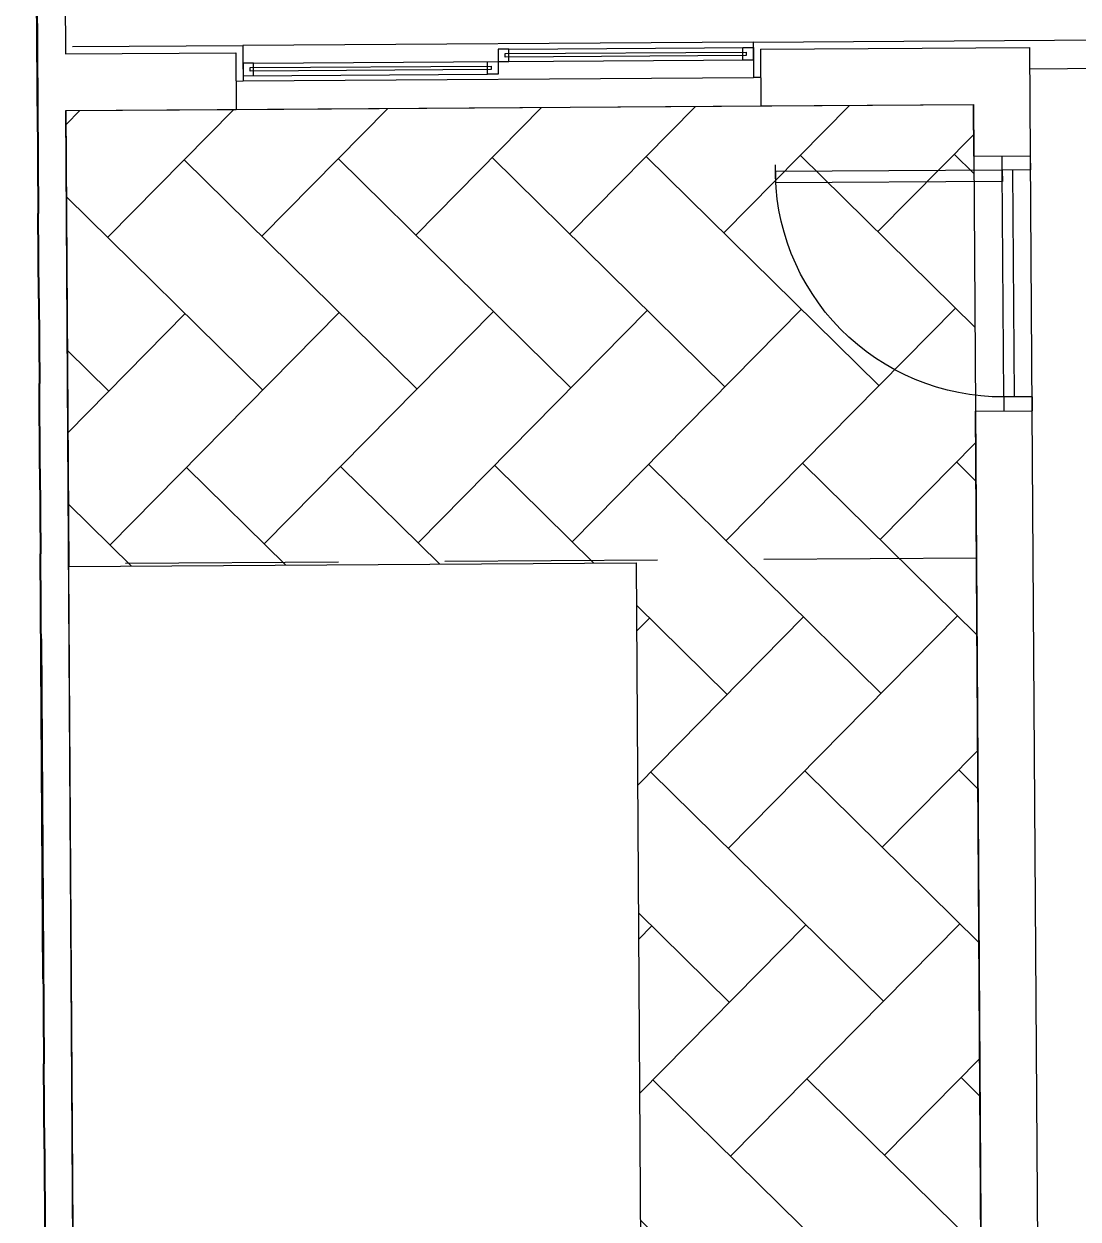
# Model space of a CAD drawing. Header units: feet. Extents: x 919634 to 928945, y 707022 to 708026.
# Drawn here: x 920848.05 to 920860.44, y 707533.37 to 707547.43 of the extents above; entities that cross this region are included whole.
import ezdxf

# ---------------------------------------------------------------- set-up
doc = ezdxf.new("R2010")
doc.units = ezdxf.units.FT
doc.header["$LTSCALE"] = 20
doc.header["$MEASUREMENT"] = 0
doc.linetypes.add('Site Plan$0$HIDDEN2', pattern=[0.1875, 0.125, -0.0625])
doc.linetypes.add('Site Plan$0$PHANTOM2', pattern=[1.25, 0.625, -0.125, 0.125, -0.125, 0.125, -0.125])
for name, color, linetype in [('-u-site-xref', 7, 'Continuous'), ('Site Plan$0$-u-site-bldg_interior', 252, 'Continuous'), ('Site Plan$0$SP-BLDG-ROOF ABOVE', 4, 'Site Plan$0$HIDDEN2'), ('Site Plan$0$SP-LOT PAVERS', 254, 'Continuous')]:
    doc.layers.add(name, color=color, linetype=linetype)
for name, color, linetype, lineweight in [('Site Plan$0$SP-LOT LINES', 252, 'Site Plan$0$PHANTOM2', 40), ('Site Plan$0$SP-SIDEWALK', 2, 'Continuous', 25), ('SP-BUILDING-FOOTPRINT', 1, 'Continuous', 25)]:
    doc.layers.add(name, color=color, linetype=linetype, lineweight=lineweight)
doc.layers.get('-u-site-xref').off()

# ---------------------------------------------------------------- blocks, each defined once
blk = doc.blocks.new('Site Plan')
at = {"layer": 'Site Plan$0$SP-LOT PAVERS'}
h = blk.add_hatch(dxfattribs=at)
h.set_pattern_fill('AR-HBONE', color=256, scale=0.32, angle=-89.58178215075662)
h.set_pattern_definition([(315.4182178492434, (0, 0), (1.810145136983853, 0.01321298806884015), [3.84, -1.28]), (45.41821784924338, (0.9116790626081567, -0.8984660745381309), (1.810145136983853, 0.01321298806884), [3.84, -1.28])])
h.paths.add_polyline_path([(920850.3445168212, 707526.2085568337), (920850.4745384796, 707506.2089794787), (920869.4741366116, 707506.332500052), (920869.3443705549, 707526.2927614086), (920859.344582233, 707526.2277505817), (920859.2127407097, 707546.4773213882), (920848.5462994538, 707546.4079765037), (920848.5813663211, 707541.0458796334), (920855.2477035193, 707541.0892189601), (920855.3442346648, 707526.2410611006)])
at = {"layer": 'Site Plan$0$-u-site-bldg_interior'}
for p, q in [((920848.324659567, 707580.5299534039, 7.807863262514746e-08), (920848.5421599926, 707547.0746303473, 7.807864083332025e-08)), ((920856.6247807499, 707547.21051234, 7.807864083332025e-08), (920869.7911691752, 707547.2961099318, 7.807864083332025e-08)), ((920848.624949808, 707547.1585036765, 7.807864083332025e-08), (920850.6249075434, 707547.1715058424, 7.807864083332025e-08)), ((920856.62478075, 707547.2105123131, 7.807864083332025e-08), (920850.6249075436, 707547.1715058155, 7.807864083332025e-08)), ((920850.6249075436, 707547.1715058151, 7.807864083332025e-08), (920850.6276163278, 707546.7548480082, 7.807864083332025e-08)), ((920853.7502478228, 707547.1293230474, 7.807864493740664e-08), (920853.6252504643, 707547.1285104121, 7.807864493740664e-08)), ((920853.6252504643, 707547.1285104121, 7.807864493740664e-08), (920853.6261985389, 707546.9826801606, 7.807864493740664e-08)), ((920853.7502478228, 707547.1293230474, 7.807864083332025e-08), (920856.6251870675, 707547.1480136608, 7.807864083332025e-08)), ((920853.7511958975, 707546.983492796, 7.807864493740664e-08), (920853.7502478228, 707547.1293230474, 7.807864493740664e-08)), ((920856.5001897091, 707547.1472010254, 7.807864493740664e-08), (920856.6251870675, 707547.1480136608, 7.807864493740664e-08)), ((920856.5011377838, 707547.001370774, 7.807864493740664e-08), (920856.5001897091, 707547.1472010254, 7.807864493740664e-08)), ((920856.62478075, 707547.2105123127, 7.807864083332025e-08), (920856.6274895342, 707546.7938545056, 7.807864083332025e-08)), ((920856.6251870675, 707547.1480136608, 7.807864493740664e-08), (920856.6261351422, 707547.0021834093, 7.807864493740664e-08)), ((920856.7086540791, 707547.1277225245, 7.807864083332025e-08), (920859.875253827, 707547.148309287, 7.807864083332025e-08)), ((920856.7086540794, 707547.1277224973, 7.807864083332025e-08), (920856.7129881342, 707546.4610699733, 7.807864083332025e-08)), ((920859.883530356, 707545.8752361384, 7.807864083332025e-08), (920859.875253827, 707547.148309287, 7.807864083332025e-08)), ((920848.5421599926, 707547.0746303473, 7.807864083332025e-08), (920850.5421177282, 707547.0876325131, 7.807864083332025e-08)), ((920850.5421177283, 707547.0876324859, 7.807864083332025e-08), (920850.5464517836, 707546.4209799074, 7.807864083332025e-08)), ((920850.7512592942, 707546.9639895472, 7.807864083332025e-08), (920856.6261351422, 707547.0021834093, 7.807864083332032e-08)), ((920853.7089206348, 707547.0769699364, 7.807864493740664e-08), (920856.5421940933, 707547.0953896713, 7.807864493740664e-08)), ((920853.7091915132, 707547.0353041501, 7.807864493740664e-08), (920853.7089206348, 707547.0769699364, 7.807864493740664e-08)), ((920856.5424649719, 707547.0537238851, 7.807864493740664e-08), (920853.7091915132, 707547.0353041501, 7.807864493740664e-08)), ((920856.6261351422, 707547.0021834093, 7.807864493740664e-08), (920856.5011377838, 707547.001370774, 7.807864493740664e-08)), ((920856.5421940933, 707547.0953896713, 7.807864493740664e-08), (920856.5424649719, 707547.0537238851, 7.807864493740664e-08)), ((920850.7512592942, 707546.9639895472, 7.807864493740664e-08), (920850.6262619357, 707546.9631769118, 7.807864493740664e-08)), ((920850.6262619357, 707546.9631769118, 7.807864493740664e-08), (920850.6272100103, 707546.8173466602, 7.807864493740664e-08)), ((920850.7099321062, 707546.911636436, 7.807864493740664e-08), (920853.5432055648, 707546.9300561709, 7.807864493740664e-08)), ((920850.7102029846, 707546.8699706498, 7.807864493740664e-08), (920850.7099321062, 707546.911636436, 7.807864493740664e-08)), ((920853.5434764433, 707546.8883903848, 7.807864493740664e-08), (920850.7102029846, 707546.8699706498, 7.807864493740664e-08)), ((920850.7522073688, 707546.8181592956, 7.807864493740664e-08), (920850.7512592942, 707546.9639895472, 7.807864493740664e-08)), ((920853.5012011805, 707546.9818675253, 7.807864493740664e-08), (920853.6261985389, 707546.9826801606, 7.807864493740664e-08)), ((920853.5021492551, 707546.8360372736, 7.807864493740664e-08), (920853.5012011805, 707546.9818675253, 7.807864493740664e-08)), ((920853.5432055648, 707546.9300561709, 7.807864493740664e-08), (920853.5434764433, 707546.8883903848, 7.807864493740664e-08)), ((920853.6261985389, 707546.9826801606, 7.807864493740664e-08), (920853.7511958975, 707546.983492796, 7.807864493740664e-08)), ((920853.6261985389, 707546.9826801606, 7.807864493740664e-08), (920853.6271466136, 707546.8368499089, 7.807864493740664e-08)), ((920859.8768790977, 707546.8983145701, 7.807864083332025e-08), (920869.8766677751, 707546.9633253993, 7.807864083332025e-08)), ((920850.5442847556, 707546.7543062512, 7.807864083332025e-08), (920850.6276163278, 707546.7548480082, 7.807864083332025e-08)), ((920850.6247597813, 707546.8173307307, 7.807864083332025e-08), (920853.5021492551, 707546.8360372736, 7.807864083332025e-08)), ((920850.6272100103, 707546.8173466602, 7.807864493740664e-08), (920850.7522073688, 707546.8181592956, 7.807864493740664e-08)), ((920850.6276163278, 707546.7548480082, 7.807864083332025e-08), (920856.6274895342, 707546.7938545056, 7.807864083332025e-08)), ((920853.6271466136, 707546.8368499089, 7.807864493740664e-08), (920853.5021492551, 707546.8360372736, 7.807864493740664e-08)), ((920856.7108211066, 707546.7943962625, 7.807864083332025e-08), (920856.6274895342, 707546.7938545056, 7.807864083332025e-08)), ((920850.5464517836, 707546.4209799074, 7.807864083332025e-08), (920856.7129881342, 707546.4610699733, 7.807864083332025e-08)), ((920856.7129881345, 707546.4610699461, 7.807864083332025e-08), (920859.2129353038, 707546.4773226533, 7.807864083332025e-08)), ((920859.2168777775, 707545.8709020831, 7.807864083332025e-08), (920859.2129353038, 707546.4773226533, 7.807864083332025e-08)), ((920848.546494048, 707546.4079777688, 7.807864083332025e-08), (920850.5464517834, 707546.4209799346, 7.807864083332025e-08)), ((920848.718807047, 707518.2812003952, 7.807863262514746e-08), (920848.546494048, 707546.4079777688, 7.807864083332025e-08)), ((920859.2168777775, 707545.8709020831, 7.807864083332025e-08), (920859.883530356, 707545.8752361384, 7.807864083332025e-08)), ((920859.5512875806, 707545.7064059661, 7.807864083332025e-08), (920859.5502040668, 707545.8730691108, 7.807864083332025e-08)), ((920859.9028742897, 707542.8749749152, 7.807864083332025e-08), (920859.8835303559, 707545.8752361496, 7.807864083332025e-08)), ((920859.8846138698, 707545.7085729938, 7.807864083332025e-08), (920859.883530356, 707545.8752361384, 7.807864083332025e-08)), ((920859.5512875806, 707545.7064059661, 7.807864083332025e-08), (920856.8843536848, 707545.6890676413, 7.807864083332025e-08)), ((920856.8843536848, 707545.6890676413, 7.807864083332025e-08), (920856.885220601, 707545.5557209465, 7.807864083332025e-08)), ((920859.8846138698, 707545.7085729939, 7.807864083332025e-08), (920859.5512875806, 707545.7064059661, 7.807864083332025e-08)), ((920859.5684644866, 707543.0394710209, 7.807864083332025e-08), (920859.5512875806, 707545.7064059661, 7.807864083332025e-08)), ((920859.5512875806, 707545.7064059661, 7.807864083332025e-08), (920859.5521544969, 707545.5730592713, 7.807864083332025e-08)), ((920859.693461845, 707543.0402836563, 7.807864083332025e-08), (920859.676284939, 707545.7072186015, 7.807864083332025e-08)), ((920859.5521544969, 707545.5730592713, 7.807864083332025e-08), (920856.885220601, 707545.5557209465, 7.807864083332025e-08)), ((920859.9019521946, 707543.041639098, 7.807864083332025e-08), (920859.5684644866, 707543.0394710209, 7.807864083332025e-08)), ((920859.5684644866, 707543.0394710209, 7.807864083332025e-08), (920859.5695480005, 707542.8728078763, 7.807864083332025e-08)), ((920859.9021136133, 707543.0416401475, 7.807864083332025e-08), (920859.9031971272, 707542.8749770029, 7.807864083332025e-08)), ((920859.2362217113, 707542.8706408488, 7.807864083332025e-08), (920859.9030357084, 707542.8749759534, 7.807864083332025e-08)), ((920859.344582233, 707526.2277505817, 7.807864083332025e-08), (920859.23638313, 707542.8706418981, 7.807864083332025e-08)), ((920860.0069007562, 707526.8987372154, 7.807864083332025e-08), (920859.9030357084, 707542.8749759534, 7.807864083332025e-08))]:
    blk.add_line(p, q, dxfattribs=at)
at = {"layer": 'Site Plan$0$-u-site-bldg_interior', "extrusion": (0, 0, -1)}
blk.add_ellipse((920859.5512875806, 707545.7064059661, 7.807864083332025e-08), major_axis=(1.898067089709206, -1.873546995623406), ratio=0.9999999999988213, start_param=0.7853981633980377, end_param=2.385986997014335, dxfattribs=at)
at = {"layer": 'Site Plan$0$SP-BLDG-ROOF ABOVE', "elevation": 7.807863672923385e-08}
blk.add_lwpolyline([(920859.247607746, 707541.1441020214), (920848.5811786728, 707541.0747331628)], dxfattribs=at)
at = {"layer": 'Site Plan$0$SP-LOT LINES', "ltscale": 0.4, "elevation": 7.807863672923385e-08}
for points in [[(920847.8634785943, 707600.193990878), (920869.8630136845, 707600.3370147023), (920870.4741154793, 707506.339001135), (920848.474580389, 707506.1959773107)], [(920825.863943504, 707600.0509670536), (920847.8634785943, 707600.193990878), (920848.474580389, 707506.1959773107), (920826.4750452988, 707506.0529534863)]]:
    blk.add_lwpolyline(points, close=True, dxfattribs=at)
at = {"layer": 'Site Plan$0$SP-SIDEWALK'}
for p, q in [((920848.546494048, 707546.4079777688, 7.807864083332025e-08), (920848.5813542297, 707541.0458795547, 7.807863672923385e-08)), ((920848.5812263356, 707541.0458787233, 7.807864083332025e-08), (920855.2477035195, 707541.0892189601, 7.807864083332025e-08)), ((920855.2477035195, 707541.0892189601, 7.807864083332025e-08), (920855.3442346649, 707526.2410611006, 7.807863262514745e-08))]:
    blk.add_line(p, q, dxfattribs=at)

msp = doc.modelspace()

# ---------------------------------------------------------------- block references
at = {"layer": '-u-site-xref'}
msp.add_blockref('Site Plan', (0, 0), dxfattribs=at)

# ---------------------------------------------------------------- next in the draw order: linework, layer by layer
at = {"layer": 'SP-BUILDING-FOOTPRINT', "elevation": 7.807863672923385e-08}
msp.add_lwpolyline([(920815.2650759734, 707538.3141382567), (920837.2646102849, 707538.4571620759), (920837.3962572141, 707518.2075900044), (920848.7294154031, 707518.2812693625), (920848.546494048, 707546.4079777688), (920859.2129353038, 707546.4773226533), (920859.344582233, 707526.2277505817), (920881.3441173233, 707526.370774406), (920881.212470394, 707546.6203464776), (920891.8789110909, 707546.6896913585), (920891.9301220927, 707538.8125545487), (920903.2632159269, 707538.8862334884), (920903.3948628561, 707518.636661417), (920914.7280209615, 707518.7103407745)], dxfattribs=at)

doc.saveas('drawing.dxf')
